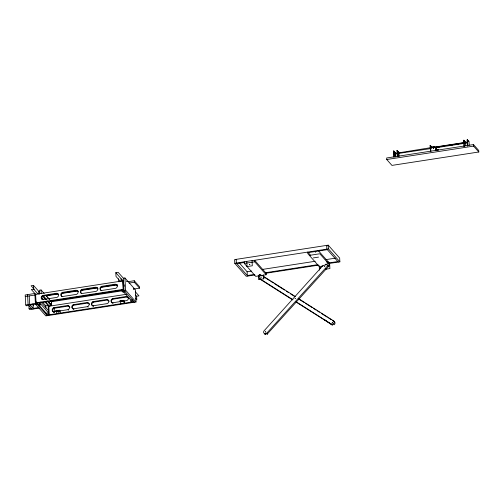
<?xml version="1.0" encoding="UTF-8"?>
<svg xmlns="http://www.w3.org/2000/svg" width="504" height="504" viewBox="0 0 504 504"><rect width="100%" height="100%" fill="white"/><g stroke="black" fill="none" stroke-linecap="round" stroke-linejoin="round"><path stroke-width="0.76" d="M433.434 146.683L434.026 146.444L433.509 146.777L434.013 146.431L433.364 146.437L434.026 146.444L433.484 146.74L433.522 147.836M433.881 146.866C432.274 149.19 433.547 145.165 434.24 147.401M329.055 266.597L328.753 266.547M437.069 150.425L436.729 150.387L438.203 150.205L438.171 149.694L435.563 150.097M394.865 153.934L394.664 153.877M394.897 153.985L430.315 148.648M395.338 153.248L395.212 152.548M398.343 153.443L398.084 152.611L398.292 152.989M398.538 152.844A1.594 0.397 81.2 0 0 397.807 151.729A1.594 0.397 81.2 0 0 398.034 154.174A1.594 0.397 81.2 0 0 398.645 154.022L398.74 153.493M430.372 146.11L430.277 146.084M431.468 147.943L431.298 147.483L431.222 147.987M433.219 147.023L433.73 146.588L433.805 147.376M467.29 140.213L467.334 140.572M467.359 140.553L467.334 140.276M433.213 147.25L433.453 146.79L433.698 147.987M433.509 146.777C434.606 146.57 433.339 147.055 433.73 146.588M394.632 153.153L394.607 153.537M394.613 153.342L394.638 151.899M397.448 150.998L397.499 151.332M433.238 146.84L433.78 146.431L433.175 146.708L433.78 146.847L433.15 146.941L433.705 146.84L433.686 147.817M463.8 140.421L463.863 141.107L463.819 140.761M433.642 146.784L433.364 147.918M433.585 146.935L434.076 146.714M433.623 146.828L434.196 146.809L433.213 147.174L433.768 147.048M394.052 151.874L394.084 151.666M463.793 140.755L463.837 141.101M464.978 143.388C464.713 141.088 465.091 144.125 464.436 143.149M264.657 333.679A2.003 1.802 -41.4 0 0 266.572 333.383L327.669 265.759C328.766 263.453 323.751 265.684 323.083 265.419L264.096 330.8A2.003 1.802 -41.4 0 0 263.92 333.106L265.627 334.543L265.57 333.446M266.956 333.194L267.019 334.328L328.482 266.446L328.532 265.759L328.022 265.558M433.862 147.893C433.969 147.193 432.514 147.767 433.78 147.37L433.415 147.426M434.354 147.433L433.988 146.689L433.207 146.57L433.969 146.588M298.771 298.74L333.698 320.928A2.003 1.802 -41.4 0 1 333.465 323.933L332.52 324.33L331.134 323.99L296.327 301.871M433.705 147.155L433.156 147.294L433.774 147.288M261.078 277.345L260.959 276.853L261.009 277.358M433.358 147.414L433.736 147.47M433.786 147.792L433.226 147.861L433.843 147.811M56.845 293.259A2.274 2.054 -41.4 0 1 57.078 297.366L42.897 299.552A2.274 2.054 -41.4 0 1 42.664 295.451L56.278 293.278L57.317 293.788A2.274 2.054 -41.4 0 1 58.691 294.575M76.432 290.241A2.274 2.054 -41.4 0 1 76.658 294.342L62.477 296.535A2.274 2.054 -41.4 0 1 62.25 292.427L75.865 290.254L76.898 290.77A2.274 2.054 -41.4 0 1 78.271 291.558M61.942 296.661A2.274 2.054 -41.4 0 1 62.716 292.956L76.898 290.77M96.012 287.217A2.274 2.054 -41.4 0 1 96.239 291.325L82.058 293.511A2.274 2.054 -41.4 0 1 81.831 289.403L95.445 287.23L96.478 287.746A2.274 2.054 -41.4 0 1 98.104 289.012M81.522 293.643A2.274 2.054 -41.4 0 1 82.297 289.932L96.478 287.746M115.592 284.193A2.274 2.054 -41.4 0 1 115.819 288.301L101.644 290.487A2.274 2.054 -41.4 0 1 101.411 286.385L115.025 284.212L116.059 284.722A2.274 2.054 -41.4 0 1 117.684 285.988M101.102 290.619A2.274 2.054 -41.4 0 1 101.877 286.915L116.059 284.722M54.344 312.367L53.871 311.837A2.274 2.054 -41.4 0 1 53.645 307.736L67.259 305.563L68.292 306.073A2.274 2.054 -41.4 0 1 69.917 307.339M52.964 311.585A2.274 2.054 -41.4 0 1 54.111 308.265L68.292 306.073M73.93 309.349L73.464 308.813A2.274 2.054 -41.4 0 1 73.237 304.712L86.846 302.539L87.885 303.049A2.274 2.054 -41.4 0 1 89.504 304.315M72.557 308.561A2.274 2.054 -41.4 0 1 73.704 305.241L87.885 303.049M93.568 306.319L93.095 305.783A2.274 2.054 -41.4 0 1 92.868 301.682L106.483 299.508L107.516 300.025A2.274 2.054 -41.4 0 1 108.524 300.422M92.188 305.531A2.274 2.054 -41.4 0 1 93.335 302.211L107.516 300.025M68.519 310.18L68.053 309.651L53.871 311.837M113.123 303.295L112.657 302.765A2.274 2.054 -41.4 0 1 112.43 298.664L126.044 296.491L127.077 297.001A2.274 2.054 -41.4 0 1 128.803 298.809M111.749 302.513A2.274 2.054 -41.4 0 1 112.896 299.193L127.077 297.001M88.112 307.156L87.646 306.627L73.464 308.813M395.161 153.884L395.199 154.564A1.594 0.397 81.2 0 1 394.582 154.715A1.594 0.397 81.2 0 1 394.355 152.265A1.594 0.397 81.2 0 1 395.092 153.386M433.257 147.678L433.799 147.552M433.15 147.004L433.705 146.872L433.15 146.973M433.163 146.752L433.812 146.689L433.251 146.796M433.182 147.54L433.73 147.433M433.169 146.733L433.724 146.632M433.213 146.557L433.768 146.462M393.844 157.116L393.511 151.068L393.857 151.017L395.419 152.781L395.646 156.901M397.297 156.574L396.957 150.526L398.866 152.239L398.689 152.561M430.46 151.087L430.139 145.41L432.048 147.118L431.701 147.174M464.008 146.702L463.649 140.244L465.551 141.958L465.765 145.732M467.491 146.166L467.126 139.709L469.035 141.416L469.249 145.196M398.519 152.296L398.866 152.239M395.067 152.832L395.419 152.781M397.807 152.687L398.16 152.63L398.084 151.357M430.97 147.634L394.815 153.487M434.177 147.168L467.214 142.071M467.107 142.349L430.662 147.924L435.991 147.237L436.168 150.438M438.178 147.149L439.709 146.91M441.246 146.67L442.783 146.437M448.163 145.606L449.7 145.366M451.238 145.133L452.775 144.894M454.312 144.654L455.843 144.421M457.38 144.182L458.917 143.942M461.223 143.59L462.76 143.35M464.297 143.117L465.835 142.878M435.765 147.779L467.265 142.916M397.864 153.707L398.217 153.651L398.374 156.542M435.702 149.083L436.092 149.02M436.042 150.154L438.171 149.694M473.514 144.579L386.663 157.979L386.744 159.51L391.942 165.4L478.8 151.994L478.712 150.463L473.514 144.579L473.603 146.11L478.8 151.994M386.744 159.51L473.603 146.11M39.199 291.866L33.478 285.396L31.128 285.755L34.247 289.29M120.28 281.257L116.021 276.425L115.807 272.689L118.157 272.324L123.36 278.214L124.041 290.449L134.436 302.224M37.951 293.958L33.686 289.132L31.336 289.498L36.068 294.853M328.129 263.605L339.872 261.841L339.664 258.105L328.224 245.152L234.581 259.604L234.788 263.346L246.229 276.293L254.911 274.951M44.176 293.498L41.063 289.97L39.495 290.209L39.703 293.952L38.833 294.084L38.688 291.533L39.564 291.4M123.36 278.214L124.923 277.969L135.318 289.743L136.004 301.984L45.839 315.895L35.444 304.126L34.845 293.416M34.883 293.492L25.2 294.985L25.761 305.014L26.46 305.815L28.81 305.449M247.086 266.591L246.771 261.374L252.019 260.599L252.309 265.784L247.061 266.559M234.788 263.346L246.771 261.374M252.025 260.688L328.438 248.894L339.872 261.841M123.568 281.95L122.63 280.892L35.601 294.323L36.074 302.822L36.546 303.351L123.575 289.92L123.096 281.421M236.823 263.63L244.661 262.427L244.188 261.891L244.276 263.422L255.711 276.375L266.156 274.762L266.068 273.231L254.633 260.284L254.722 261.809L266.156 274.762M308.19 252.617L327.335 249.663M25.288 296.516L34.908 295.029M244.276 263.422L254.722 261.809M128.06 281.686L134.247 280.734L139.444 286.618L139.532 288.149L133.497 289.082M46.255 295.854L49.373 299.389L46.255 295.854L57.878 294.065M61.746 293.467L78.013 290.953M81.112 290.474L97.379 287.967M100.479 287.488L117.52 284.861M129.055 283.078L134.335 282.265L139.532 288.149M309.368 255.383L319.813 253.77L329.711 264.984M313.318 257.916L318.534 257.109M36.074 302.822L123.108 289.391L123.575 289.92M25.761 305.014L35.387 303.534M30.146 304.945L37.013 303.881L47.407 315.655M124.041 290.449L125.609 290.209L136.004 301.984M121.943 290.865L51.452 301.745L50.413 300.567L51.452 301.745L51.66 305.481L49.235 305.941L45.593 301.82M239.117 262.723L247.118 271.782L251.761 271.064M262.59 269.394L315.195 261.274M326.025 259.604L335.305 258.174M38.178 305.21L40.528 304.844L39.829 304.051L37.479 304.41L37.391 302.866M122.075 289.8L122.157 291.344L124.507 290.984M125.213 291.778L122.863 292.137L122.157 291.344M326.573 261.834L328.066 261.608L326.573 261.923M42.739 302.406L45.763 305.834L48.113 305.468L48.586 313.967L49.291 314.761L48.812 306.262L126.485 294.279M28.848 304.876L29.062 308.757L31.412 308.391M327.638 263.044L329.131 262.899M254.444 274.422L247.325 275.524L247.118 271.782M265.602 272.702L317.923 264.625M327.644 263.126L337.837 261.557M39.388 308.064L29.761 309.55L29.062 308.757M266.068 273.231L318.389 265.161M323.007 265.986L319.246 266.572L307.805 253.619L307.724 252.088L310.672 255.433M327.468 265.299L329.685 264.959M135.563 295.054L136.603 296.232L138.953 295.873L135.311 291.753M56.687 313.62L56.568 311.497L55.919 310.76L59.396 310.225L60.052 310.962L60.14 313.053M123.455 300.409L119.977 300.945L123.455 300.327L124.104 301.058L124.223 303.188L124.078 301.115L123.455 300.327M55.925 310.848L59.403 310.307L60.026 311.012L56.549 311.554L55.919 310.76M325.439 269.249L329.912 268.556L329.597 263.34M38.625 304.674L46.173 313.223L48.523 312.864L40.471 303.742L40.528 304.844M124.078 301.115L120.601 301.65L119.971 300.863M123.304 291.602L130.857 300.157L132.621 299.886M48.586 313.967L46.236 314.332L46.173 313.223M130.857 300.157L130.92 301.266L133.27 300.901M46.941 315.126L133.97 301.694M433.358 146.651L433.925 146.57M434.127 146.822L433.56 146.878L434.196 146.809M434.013 146.431L433.434 146.488L434.026 146.444M434.12 146.607L433.547 146.664L434.108 146.588M57.317 293.788L43.136 295.98A2.274 2.054 -41.4 0 0 42.355 299.685M112.657 302.765L126.838 300.579A2.274 2.054 -41.4 0 0 126.611 296.472M93.095 305.783L107.276 303.597A2.274 2.054 -41.4 0 0 107.05 299.489M295.968 301.997L332.52 325.086L332.451 323.94M265.362 334.48L264.619 333.9A2.003 1.802 -41.4 0 1 264.405 333.478M331.141 324.003L331.834 324.796L324.916 320.015M295.457 296.636L262.055 275.423A2.003 1.802 -41.4 0 0 261.103 275.241M328.633 318.055L331.197 319.687M332.476 320.5L334.398 321.722A2.003 1.802 -41.4 0 1 334.165 324.727L333.465 323.933M263.409 276.639L269.344 280.4M270.661 281.238L273.3 282.914M274.617 283.752L284.502 290.027M286.48 291.287L288.458 292.541M290.43 293.794L295.048 296.724M298.998 299.237L304.271 302.583M305.588 303.421L312.178 307.604M313.501 308.442L316.134 310.118M317.451 310.955L319.429 312.209M321.407 313.463L327.335 317.23M260.606 275.341A2.003 1.802 -41.4 0 0 260.039 278.832L293.026 299.779M260.058 278.983A2.003 1.802 -41.4 0 0 260.738 279.625L292.648 299.886M464.556 143.419L464.669 142.953M430.668 148.371A1.594 0.397 81.2 0 1 430.599 147.962L430.561 147.193A1.594 0.397 81.2 0 1 430.636 146.658M397.599 152.195L397.631 152.794M394.147 152.737L394.178 153.336M394.764 154.192L394.928 157.084M395.325 154.627L395.319 154.073M467.907 140.591L468.689 141.473M463.649 140.244L463.926 142.468M464.423 141.126L465.205 142.008M435.991 147.237L436.086 150.658M430.139 145.41L430.92 146.292M430.24 147.193L430.536 147.533M396.957 150.526L397.996 151.704M397.404 152.258L398.028 152.964M398.343 153.317L398.966 154.029L399.099 156.366M393.511 151.068L394.55 152.246M393.958 152.8L394.726 154.13M394.89 153.859L395.514 154.564M327.127 245.927L326.661 245.391L326.869 249.133L338.304 262.086M318.169 250.475L329.603 263.428M327.669 265.759L328.369 266.553M325.351 268.323L326.05 269.117M333.698 320.928L334.398 321.722M331.55 324.229L332.249 325.023M260.039 278.832L260.738 279.625M236.615 259.894L236.149 259.365L236.357 263.101L247.792 276.053M266.956 333.031L267.656 333.824M266.572 333.383L267.277 334.184M115.807 272.689L123.606 281.516M123.619 281.774L121.023 278.832L121.168 281.465M135.248 298.211L136.811 299.974L136.603 296.232M130.92 301.266L131.62 302.06M120.714 303.692L120.62 301.6M112.43 298.664L112.896 299.193M101.411 286.385L101.877 286.915M92.868 301.682L93.335 302.211M81.831 289.403L82.297 289.932M73.237 304.712L73.704 305.241M62.25 292.427L62.716 292.956M42.827 295.476L46.469 299.596L42.664 295.451M51.666 305.481L48.025 301.361L51.66 305.481L51.521 302.929M53.645 307.736L54.111 308.265M46.122 299.647L42.481 295.527L46.122 299.735M47.678 301.417L51.32 305.619L47.162 300.913M41.435 297.114L43.514 299.471M41.567 298.053L43.079 299.767M44.585 301.474L49.279 306.791M52.403 310.325L53.96 312.089M40.843 302.016L48.397 310.571M35.715 304.082L36.181 304.611M38.317 307.024L38.783 307.553L33.214 308.416L32.955 303.78M33.68 308.946L29.679 304.41L29.201 295.911M32.111 309.185L28.111 304.655L27.55 294.626M324.715 319.889L325.414 320.689M398.777 154.085L398.67 153.689M467.466 141.523L467.454 142.027L467.284 139.885M467.479 139.652L467.813 145.7M463.995 140.188L464.335 146.236M437.39 149.814L437.422 150.324M436.867 149.896L436.899 150.406M433.32 147.502L433.396 147.937M430.485 145.354L430.863 151.465M430.296 145.587L430.466 147.729M398.658 152.006L398.746 152.743M397.31 150.476L397.625 156.158M393.857 151.017L394.172 156.694M328.224 245.152L328.438 248.894M319.221 265.721L319.467 270.169M263.56 275.008L263.768 278.762M263.542 275.165L263.794 278.794L258.521 279.544L258.3 275.127M134.247 280.734L134.335 282.265M124.923 277.969L125.609 290.209M124.167 284.798L124.249 286.348M122.63 280.892L123.108 289.391M119.083 281.786L118.73 281.755L118.56 278.762M58.136 311.258L58.256 313.381M54.268 308.939L54.438 311.932M45.763 305.834L45.883 308.02M41.063 289.97L41.271 293.706M39.74 302.507L39.829 304.051M36.458 301.808L36.546 303.351M33.478 285.396L33.686 289.132M33.422 304.309L33.51 305.852M67.826 305.544A2.274 2.054 -41.4 0 1 68.053 309.651M87.412 302.52A2.274 2.054 -41.4 0 1 87.646 306.627M112.587 303.169A2.274 2.054 -41.4 0 1 112.121 302.898M108.895 300.806A2.274 2.054 -41.4 0 1 109.141 301.285M93.032 306.186A2.274 2.054 -41.4 0 1 92.56 305.915M73.395 309.217A2.274 2.054 -41.4 0 1 72.929 308.946M53.802 312.241A2.274 2.054 -41.4 0 1 53.336 311.97M332.596 322.85A0.724 0.655 -41.4 0 1 332.898 322.629M265.356 331.897L265.702 331.89L265.356 331.897M295.079 298.494L295.42 298.526L295.092 298.45M320.053 267.889L320.393 267.882L320.053 267.889M324.544 266.263L324.885 266.295L324.557 266.219M332.243 322.44L332.59 322.434L332.243 322.44M126.863 281.163L126.989 281.635L126.888 281.1M133.365 288.521L133.491 288.987L133.365 288.521M249.329 264.304L249.833 264.38L249.329 264.304M259.591 274.434L260.31 274.428L259.591 274.434M315.227 251.918L315.762 251.912L315.252 251.893M325.823 264.235L326.359 264.228L325.823 264.235M433.27 147.767L433.812 147.634L433.27 147.767M433.705 147.092L433.156 147.256L433.705 147.124M433.843 146.355L433.27 146.462L433.831 146.362"/></g></svg>
